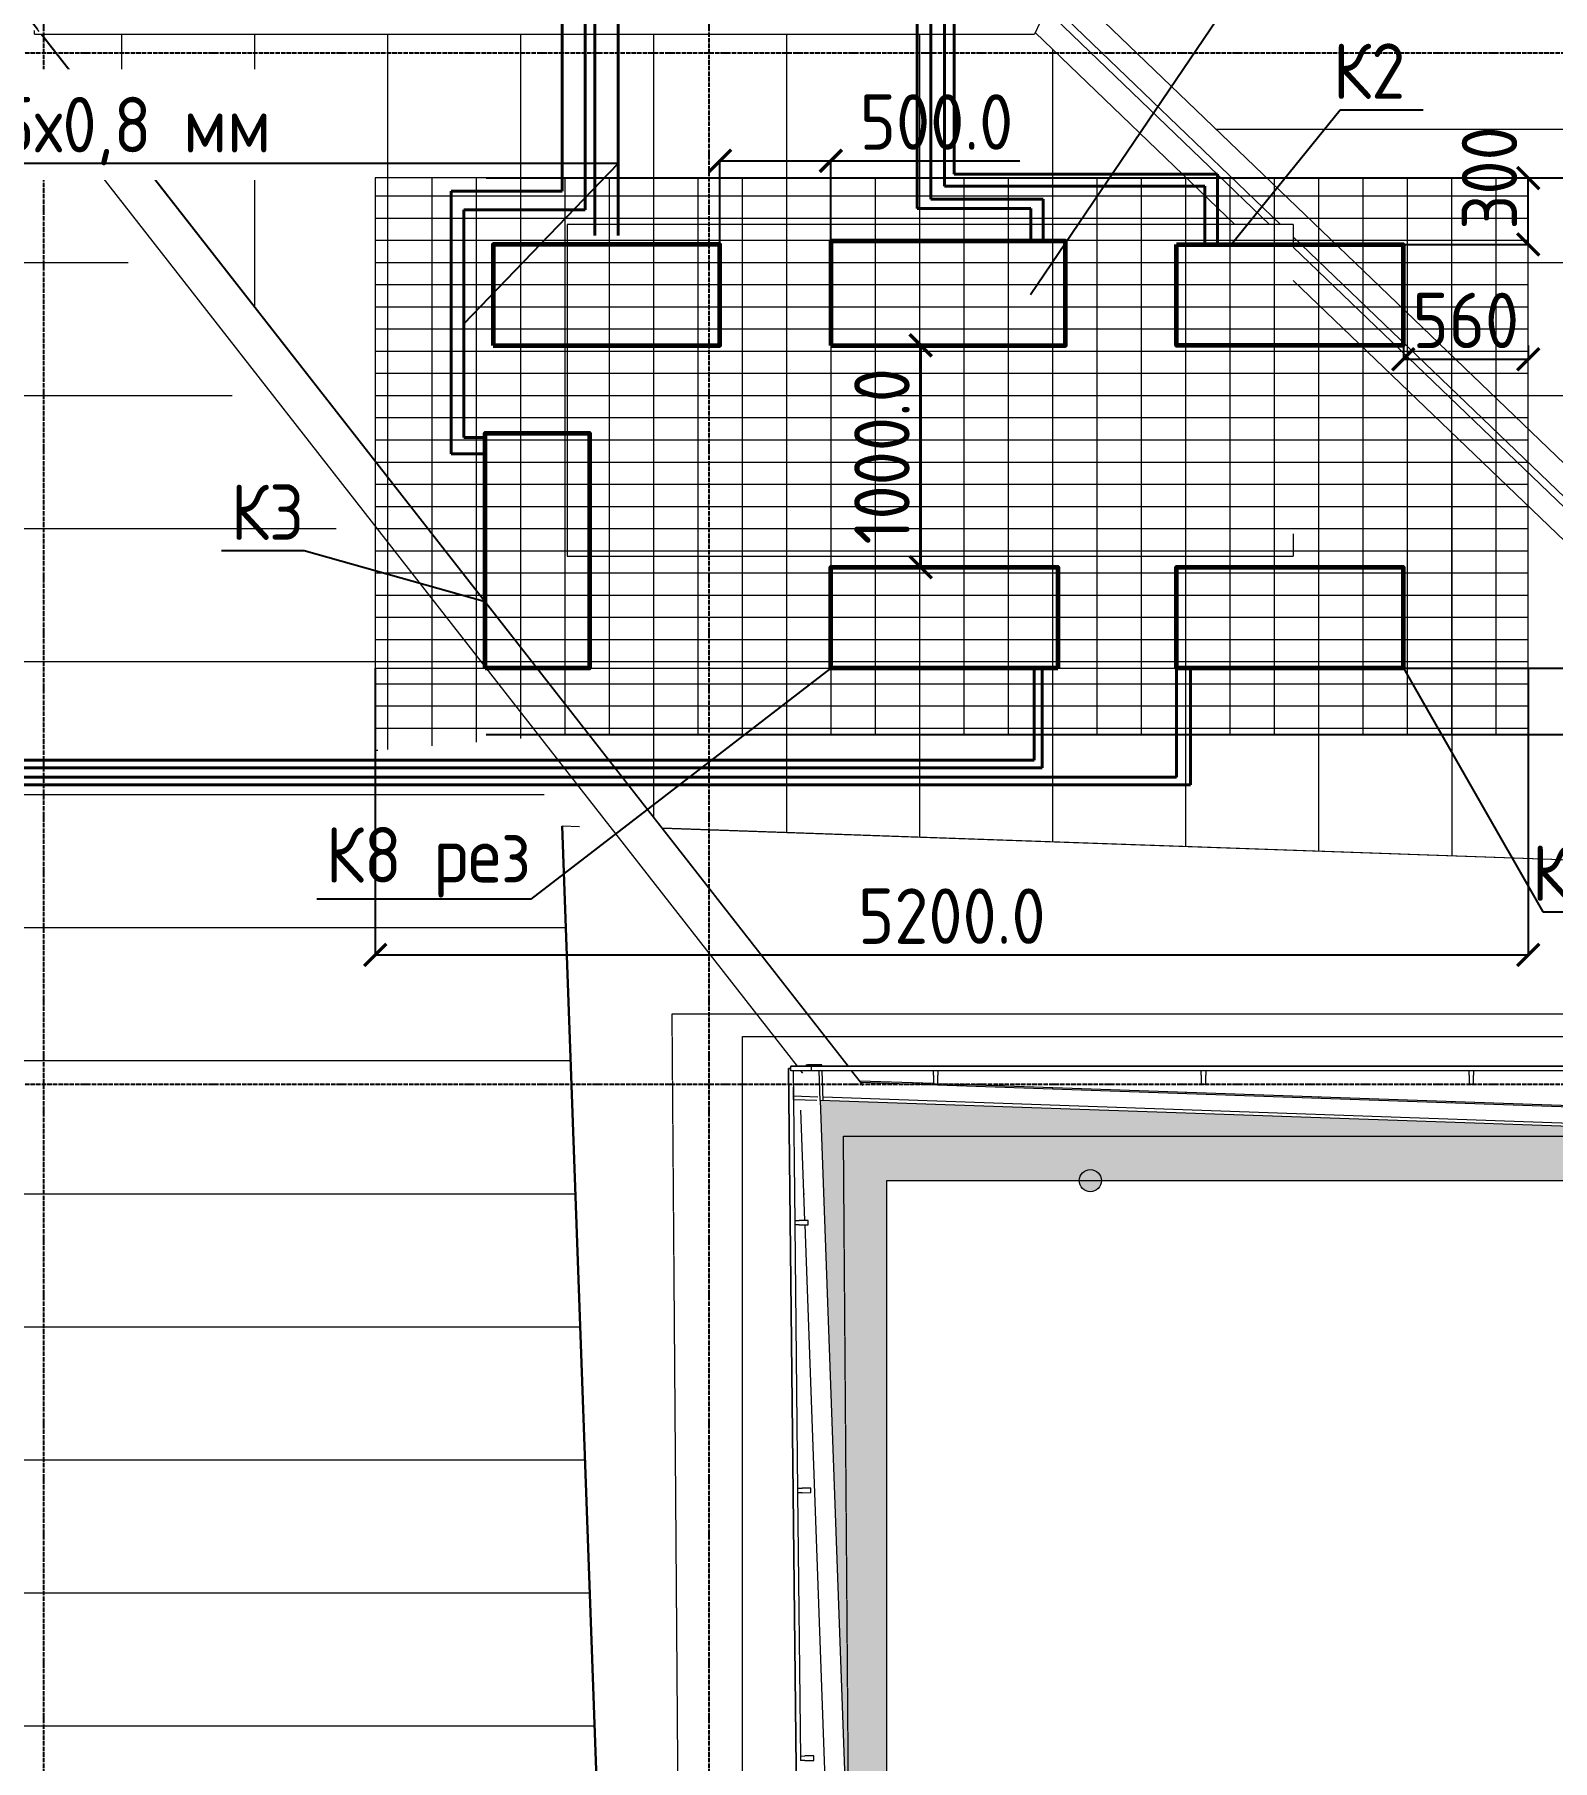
# Model space of a CAD drawing. Header units: millimetres. Extents: x -129048 to 476301, y -5853 to 215316.
# Drawn here: x 464726 to 471572, y 5240 to 13024 of the extents above; entities that cross this region are included whole.
import ezdxf
from ezdxf import colors
from ezdxf.entities.mleader import LeaderData, LeaderLine
from ezdxf.math import Vec2, Vec3

# ---------------------------------------------------------------- set-up
doc = ezdxf.new("R2010")
doc.units = ezdxf.units.MM
doc.linetypes.add('ADSK_Линия сетки', pattern=[25, 20, -2.5, 0, -2.5])
doc.linetypes.add('ADSK_Штриховая_ш3 п1_5', pattern=[4.5, 3, -1.5])
doc.layers.add('0_ANNOT_Dimensions', color=7, linetype='Continuous')
for name, color, linetype, lineweight in [('0_АР', 8, 'Continuous', 20), ('GAZLAITER', 1, 'Continuous', 40), ('Антураж', 7, 'Continuous', 18), ('Кондеи', 6, 'Continuous', 60), ('Несущие колонны', 7, 'Continuous', 18), ('Ограждение', 251, 'Continuous', 18)]:
    doc.layers.add(name, color=color, linetype=linetype, lineweight=lineweight)
doc.styles.add('PIK', font='isocpeur.ttf', dxfattribs={"width": 0.9, "height": 250})
doc.dimstyles.get("Standard").update_dxf_attribs({"dimtxt": 250, "dimasz": 100, "dimexe": 0.18, "dimexo": 0.0625, "dimgap": 50, "dimtad": 1, "dimtoh": 1, "dimdec": 1, "dimzin": 0, "dimdsep": 46, "dimtxsty": 'PIK', "dimblk": 'ARCHTICK', "dimcen": 0.09, "dimclrt": 256, "dimadec": 0, "dimazin": 0, "dimtfac": 1, "dimtdec": 1, "dimtofl": 0, "dimtmove": 0, "dimatfit": 3, "dimfxl": 1, "dimtolj": 1, "dimtzin": 0, "dimarcsym": 0})

# ---------------------------------------------------------------- blocks, each defined once
blk = doc.blocks.new('Ограждение - 20 доп поручень 300-1864261-План кровли АР копия 1')
at = {"layer": 'Ограждение'}
for p, q in [((-60, 10), (-40, 10)), ((-60, 10), (-60, -10)), ((0, 10), (-40, 10)), ((0, -10), (0, 10)), ((-40, -10), (-60, -10)), ((-40, -10), (0, -10))]:
    blk.add_line(p, q, dxfattribs=at)
blk = doc.blocks.new('Ограждение - 20 доп поручень 300-V17-План кровли АР копия 1')
at = {"layer": 'Ограждение'}
for p, q in [((-60, 10), (-40, 10)), ((0, 10), (-40, 10)), ((0, -10), (0, 10)), ((-60, 0), (-60, -10)), ((-40, -10), (-60, -10)), ((-40, -10), (0, -10))]:
    blk.add_line(p, q, dxfattribs=at)
blk = doc.blocks.new('Ограждение - Ограждение-1863905-План кровли АР копия 1')
for name, p, rotation in [('Ограждение - 20 доп поручень 300-1864261-План кровли АР копия 1', (49871.8, 8295), 269.9999999999995), ('Ограждение - 20 доп поручень 300-1864261-План кровли АР копия 1', (51079.4, 8295), 269.9999999999995), ('Ограждение - 20 доп поручень 300-1864261-План кровли АР копия 1', (52287, 8295), 269.9999999999995), ('Ограждение - 20 доп поручень 300-V17-План кровли АР копия 1', (49295.9, 7670), 0.6131442627560616), ('Ограждение - 20 доп поручень 300-V17-План кровли АР копия 1', (49308.8, 6462.5), 0.6131442627560616), ('Ограждение - 20 доп поручень 300-V17-План кровли АР копия 1', (49321.7, 5255), 0.6131442627560616)]:
    blk.add_blockref(name, p, dxfattribs=dict(rotation=rotation))
blk = doc.blocks.new('Тип верхнего поручня - Верхний поручень_Внутренний_-1864227-План кровли АР копия 1')
at = {"layer": 'Ограждение'}
for p, q in [((49208.4, 8364.9), (49218.4, 8365)), ((49298, -8.8), (49208.4, 8364.9)), ((49218.4, 8355), (49218.4, 8375)), ((49218.4, 8375), (49310.4, 8375)), ((49310.4, 8355), (49218.4, 8355)), ((49228.5, 8355), (49235.9, 7669.4)), ((49310.4, 8375), (55438.4, 8375)), ((49310.4, 8375), (49310.4, 8355)), ((55438.4, 8355), (49310.4, 8355)), ((49236, 7659.4), (49248.8, 6461.9)), ((49248.9, 6451.9), (49261.7, 5254.4))]:
    blk.add_line(p, q, dxfattribs=at)
blk = doc.blocks.new('Тип верхнего поручня - Верхний поручень_Внутренний_-V18-План кровли АР копия 1')
at = {"layer": 'Ограждение'}
for p, q in [((49218.4, 8365), (49208.4, 8364.9)), ((49208.4, 8364.9), (49298, -8.8)), ((49218.4, 8355), (49218.4, 8375)), ((49310.4, 8375), (49218.4, 8375)), ((49310.4, 8355), (49218.4, 8355)), ((49228.5, 8355), (49235.9, 7669.4)), ((55438.4, 8375), (49310.4, 8375)), ((55438.4, 8355), (49310.4, 8355)), ((49236, 7659.4), (49248.8, 6461.9)), ((49248.9, 6451.9), (49261.7, 5254.4))]:
    blk.add_line(p, q, dxfattribs=at)
blk = doc.blocks.new('Ограждение - Ограждение-2966044-План кровли АР копия 1')
at = {"layer": 'Ограждение'}
for p, q in [((45807.7, 13172.3), (45807.7, 13280.4)), ((45807.7, 13280.4), (50235.8, 13280.4)), ((50402.7, 13234), (50381.7, 13172.6)), ((50382.8, 13174.4), (50403.3, 13234.4)), ((50409.7, 13253), (50421.4, 13287.1)), ((50420.8, 13286.7), (50411.5, 13259.5)), ((50421.4, 13287.1), (50420.8, 13286.7)), ((50421.4, 13287.1), (50434, 13275)), ((50445.5, 13263.9), (55450.7, 8456.6)), ((45807.7, 13155.3), (45807.7, 13172.3)), ((45807.7, 13172.3), (50311.2, 13172.3)), ((45807.7, 13138.3), (45807.7, 13155.3)), ((50314.4, 13172.3), (50384.6, 13172.3)), ((50378.1, 13155.3), (50371.5, 13138.3)), ((50384.6, 13172.3), (50378.1, 13155.3)), ((50378.1, 13155.3), (50385.1, 13172.1)), ((50399.6, 13231.8), (50381.4, 13172.3)), ((50385.1, 13172.1), (50382.8, 13174.4)), ((50384, 13170.4), (50383.1, 13168.3)), ((50385.1, 13172.1), (51426.6, 12171.8)), ((45807.7, 13071.1), (45807.7, 13138.3)), ((50371.5, 13138.3), (45807.7, 13138.3)), ((50368.2, 13138.3), (50318, 13030.2)), ((51377.5, 12171.8), (50371.2, 13138.3)), ((45807.7, 13030.2), (45807.7, 13045.7)), ((45807.7, 13030.2), (50318, 13030.2)), ((50321, 13036.7), (51221.5, 12171.8)), ((55330.6, 8375), (51484.5, 12069.1)), ((51484.6, 12116.1), (55379.6, 8375)), ((51484.5, 11919.2), (55174.6, 8375)), ((55470.7, 8437.4), (55694.8, 8222.2)), ((55195.4, 8355), (55470.7, 8090.6)), ((55639.2, 8078.6), (55351.4, 8355)), ((55400.5, 8355), (55655.6, 8109.9)), ((55696.8, 8023.3), (55652.2, 8066.1)), ((55678.3, 8088.2), (55710.7, 8057)), ((55891.9, 8032.8), (55951.3, 7975.8)), ((55951.3, 7975.8), (55891.9, 7913.9)), ((55711.4, 7859.4), (55778.1, 7795.4)), ((55839.6, 7859.4), (55778.1, 7795.4))]:
    blk.add_line(p, q, dxfattribs=at)
blk = doc.blocks.new('Ограждение - Ограждение-2968461-План кровли АР копия 1')
at = {"layer": 'Ограждение'}
for p, q in [((45620, 13016.7), (45761.8, 13127.5)), ((45761.8, 13127.5), (45762.9, 13128.4)), ((45828.5, 13042.2), (45761.8, 13127.5)), ((45822.3, 13052.4), (45762.9, 13128.4)), ((45477.4, 12905.2), (45620, 13016.7)), ((45705.2, 12907.8), (45620, 13016.7)), ((49476.3, 8375), (45837.8, 13030.2)), ((49478.1, 8375), (45839.7, 13030.2)), ((45476.2, 12904.3), (45477.4, 12905.2)), ((45600.9, 12744.9), (45476.2, 12904.3)), ((45477.4, 12905.2), (45604.1, 12743)), ((49247.9, 8375), (45739, 12864.5)), ((49272.3, 8343.8), (49263.5, 8355)), ((49544, 8288.4), (49491.9, 8355)), ((49545.2, 8289.2), (49493.8, 8355))]:
    blk.add_line(p, q, dxfattribs=at)
blk = doc.blocks.new('Антураж 4 - Антураж 4-5053377-План кровли АР копия 1')
at = {"layer": 'Антураж'}
for p, q in [((48638.2, 9449.7), (54260.2, 9253.2)), ((54262.9, 9250.7), (48640.2, 9447.1)), ((49230.6, 8274.7), (49230.6, 8238.2)), ((49230.8, 8240), (49230.8, 8280.2)), ((49529.1, 8309.8), (49861.8, 8298.2)), ((49534.2, 8303.3), (55464.8, 8096.2)), ((49881.8, 8297.5), (55458.1, 8102.6)), ((49230.1, 8225.3), (49230.8, 8240)), ((49230.4, 8238.7), (49230.1, 8232.6)), ((49230.1, 8232.6), (49230.1, 8225.3)), ((49230.1, 8225.3), (49335.6, 8221.6)), ((49230.6, 8238.2), (49230.3, 8232.1)), ((49230.3, 8234.5), (49230.4, 8236.3)), ((49230.3, 8232.1), (49230.3, 8234.5)), ((49230.4, 8236.3), (49230.4, 8238.7)), ((49340.8, 8236.2), (49230.8, 8240)), ((55652.2, 8015.8), (49363.8, 8235.4))]:
    blk.add_line(p, q, dxfattribs=at)
blk = doc.blocks.new('Антураж 20 - Антураж 20-5695603-План кровли АР копия 1')
at = {"layer": 'Антураж'}
for p, q in [((48490.6, 1001.8), (48184.9, 9458.5)), ((48184.9, 9458.5), (48187.8, 9458.5)), ((48264.5, 9455.3), (48187.8, 9458.5)), ((48187.8, 9458.5), (48493.7, 998.3)), ((49286.7, 8381), (49344.8, 8381)), ((49345.9, 8381.2), (49293.2, 8381.2)), ((49349.7, 8381.7), (49344.1, 8381.4)), ((49344.1, 8381.4), (49347, 8381.4)), ((49344.8, 8381), (49358.5, 8381.7)), ((49345, 8375), (49344.8, 8381)), ((49350.5, 8221), (49345.7, 8355)), ((49351.5, 8381.5), (49345.9, 8381.2)), ((49347, 8381.4), (49348.6, 8381.5)), ((49348.6, 8381.5), (49351.5, 8381.5)), ((49358.5, 8381.7), (49349.7, 8381.7)), ((49358.8, 8375), (49358.5, 8381.7)), ((49364.3, 8220.6), (49359.5, 8355)), ((49281.9, 7679.9), (49263.9, 8176.6)), ((49530.5, 803), (49282.6, 7659.9))]:
    blk.add_line(p, q, dxfattribs=at)
blk = doc.blocks.new('СПНК-Разрез пустотелой несущей конструкции-Колонна - HSS101_6X101_6X6_4-5959820-План кровли АР копия 1')
at = {"layer": 'Несущие колонны'}
blk.add_line((51, 51), (51, -51), dxfattribs=at)
blk = doc.blocks.new('СПНК-Разрез пустотелой несущей конструкции-Колонна - HSS101_6X101_6X6_4-5959904-План кровли АР копия 1')
at = {"layer": 'Несущие колонны'}
blk.add_line((51, 51), (51, -51), dxfattribs=at)
blk = doc.blocks.new('_ArchTick')
at = {"color": 0, "linetype": 'ByBlock', "const_width": 0.15}
blk.add_lwpolyline([(-0.5, -0.5), (0.5, 0.5)], dxfattribs=at)
blk = doc.blocks.new('*D3245')
at = {"color": 0, "lineweight": -2, "transparency": 16777216}
for p, q in [((468846.8, 11621.7), (468722.6, 11621.7)), ((468722.8, 11621.7), (468722.8, 10621.7)), ((468846.8, 10621.7), (468722.6, 10621.7))]:
    blk.add_line(p, q, dxfattribs=at)
at = {"layer": 'Defpoints', "color": 0, "transparency": 16777216}
for p in [(468846.9, 11621.7), (468722.8, 10621.7), (468846.9, 10621.7)]:
    blk.add_point(p, dxfattribs=at)
at = {"color": 0, "lineweight": -2, "transparency": 16777216, "xscale": 100, "yscale": 100, "zscale": 100}
for p, rotation in [((468722.8, 11621.7), 90), ((468722.8, 10621.7), 270)]:
    blk.add_blockref('_ArchTick', p, dxfattribs=dict(at, rotation=rotation))
at = {"transparency": 16777216, "insert": (468547.8, 11121.7), "char_height": 250, "attachment_point": 5, "rotation": 90, "style": 'PIK'}
blk.add_mtext('\\A1;1000.0', dxfattribs=at)
blk = doc.blocks.new('*D3246')
at = {"color": 0, "lineweight": -2, "transparency": 16777216}
for p, q in [((467817.4, 11621.7), (467817.4, 12454.4)), ((467817.4, 12454.2), (468317.4, 12454.2)), ((468317.4, 11621.7), (468317.4, 12454.4)), ((468317.4, 12454.2), (469169.9, 12454.2))]:
    blk.add_line(p, q, dxfattribs=at)
at = {"layer": 'Defpoints', "color": 0, "transparency": 16777216}
for p in [(468317.4, 12454.2), (467817.4, 11621.7), (468317.4, 11621.7)]:
    blk.add_point(p, dxfattribs=at)
at = {"color": 0, "lineweight": -2, "transparency": 16777216, "xscale": 100, "yscale": 100, "zscale": 100, "rotation": 180}
blk.add_blockref('_ArchTick', (467817.4, 12454.2), dxfattribs=at)
at = {"color": 0, "lineweight": -2, "transparency": 16777216, "xscale": 100, "yscale": 100, "zscale": 100}
blk.add_blockref('_ArchTick', (468317.4, 12454.2), dxfattribs=at)
at = {"transparency": 16777216, "insert": (468793.6, 12629.2), "char_height": 250, "attachment_point": 5, "style": 'PIK'}
blk.add_mtext('\\A1;500.0', dxfattribs=at)
blk = doc.blocks.new('*D3278')
at = {"layer": '0_ANNOT_Dimensions', "color": 0, "lineweight": -2, "transparency": 16777216}
for p, q in [((466262.8, 10166.6), (466262.8, 8872.7)), ((471462.8, 10166.6), (471462.8, 8872.7)), ((466262.8, 8872.9), (471462.8, 8872.9))]:
    blk.add_line(p, q, dxfattribs=at)
at = {"layer": 'Defpoints', "color": 0, "transparency": 16777216}
for p in [(466262.8, 10166.7), (471462.8, 10166.7), (471462.8, 8872.9)]:
    blk.add_point(p, dxfattribs=at)
at = {"layer": '0_ANNOT_Dimensions', "color": 0, "lineweight": -2, "transparency": 16777216, "xscale": 100, "yscale": 100, "zscale": 100, "rotation": 180}
blk.add_blockref('_ArchTick', (466262.8, 8872.9), dxfattribs=at)
at = {"layer": '0_ANNOT_Dimensions', "color": 0, "lineweight": -2, "transparency": 16777216, "xscale": 100, "yscale": 100, "zscale": 100}
blk.add_blockref('_ArchTick', (471462.8, 8872.9), dxfattribs=at)
at = {"layer": '0_ANNOT_Dimensions', "transparency": 16777216, "insert": (468862.8, 9047.9), "char_height": 250, "attachment_point": 5, "style": 'PIK'}
blk.add_mtext('\\A1;5200.0', dxfattribs=at)
blk = doc.blocks.new('*D3279')
at = {"layer": '0_ANNOT_Dimensions', "color": 0, "lineweight": -2, "transparency": 16777216}
for p, q in [((466762.9, 12376.7), (473006.4, 12376.7)), ((473006.2, 9866.7), (473006.2, 12376.7)), ((466762.9, 9866.7), (473006.4, 9866.7))]:
    blk.add_line(p, q, dxfattribs=at)
at = {"layer": 'Defpoints', "color": 0, "transparency": 16777216}
for p in [(466762.8, 12376.7), (473006.2, 12376.7), (466762.8, 9866.7)]:
    blk.add_point(p, dxfattribs=at)
at = {"layer": '0_ANNOT_Dimensions', "color": 0, "lineweight": -2, "transparency": 16777216, "xscale": 100, "yscale": 100, "zscale": 100}
for p, rotation in [((473006.2, 12376.7), 90), ((473006.2, 9866.7), 270)]:
    blk.add_blockref('_ArchTick', p, dxfattribs=dict(at, rotation=rotation))
at = {"layer": '0_ANNOT_Dimensions', "transparency": 16777216, "insert": (472831.2, 11121.7), "char_height": 250, "attachment_point": 5, "rotation": 90, "style": 'PIK'}
blk.add_mtext('\\A1;2510.0', dxfattribs=at)
blk = doc.blocks.new('*D3285')
at = {"layer": '0_ANNOT_Dimensions', "color": 0, "lineweight": -2, "transparency": 16777216}
for p, q in [((470899.4, 12376.7), (471463, 12376.7)), ((471462.8, 12076.7), (471462.8, 12376.7)), ((470899.4, 12076.7), (471463, 12076.7))]:
    blk.add_line(p, q, dxfattribs=at)
at = {"layer": 'Defpoints', "color": 0, "transparency": 16777216}
for p in [(470899.4, 12376.7), (471462.8, 12376.7), (470899.4, 12076.7)]:
    blk.add_point(p, dxfattribs=at)
at = {"layer": '0_ANNOT_Dimensions', "color": 0, "lineweight": -2, "transparency": 16777216, "xscale": 100, "yscale": 100, "zscale": 100}
for p, rotation in [((471462.8, 12376.7), 90), ((471462.8, 12076.7), 270)]:
    blk.add_blockref('_ArchTick', p, dxfattribs=dict(at, rotation=rotation))
at = {"layer": '0_ANNOT_Dimensions', "transparency": 16777216, "insert": (471287.8, 12376.7), "char_height": 250, "attachment_point": 5, "rotation": 90, "style": 'PIK'}
blk.add_mtext('\\A1;300', dxfattribs=at)
blk = doc.blocks.new('*D3286')
at = {"layer": '0_ANNOT_Dimensions', "color": 0, "lineweight": -2, "transparency": 16777216}
for p, q in [((470899.4, 10166.7), (471944.7, 10166.7)), ((471944.5, 10166.7), (471944.5, 9866.7)), ((470899.4, 9866.7), (471944.7, 9866.7))]:
    blk.add_line(p, q, dxfattribs=at)
at = {"layer": 'Defpoints', "color": 0, "transparency": 16777216}
for p in [(470899.4, 10166.7), (470899.4, 9866.7), (471944.5, 9866.7)]:
    blk.add_point(p, dxfattribs=at)
at = {"layer": '0_ANNOT_Dimensions', "color": 0, "lineweight": -2, "transparency": 16777216, "xscale": 100, "yscale": 100, "zscale": 100}
for p, rotation in [((471944.5, 10166.7), 90), ((471944.5, 9866.7), 270)]:
    blk.add_blockref('_ArchTick', p, dxfattribs=dict(at, rotation=rotation))
at = {"layer": '0_ANNOT_Dimensions', "transparency": 16777216, "insert": (471769.5, 10016.7), "char_height": 250, "attachment_point": 5, "rotation": 90, "style": 'PIK'}
blk.add_mtext('\\A1;300', dxfattribs=at)
blk = doc.blocks.new('*D3287')
at = {"layer": '0_ANNOT_Dimensions', "color": 0, "lineweight": -2, "transparency": 16777216}
for p, q in [((470899.4, 11621.6), (470899.4, 11559.1)), ((471462.8, 11621.6), (471462.8, 11559.1)), ((470899.4, 11559.3), (471462.8, 11559.3))]:
    blk.add_line(p, q, dxfattribs=at)
at = {"layer": 'Defpoints', "color": 0, "transparency": 16777216}
for p in [(470899.4, 11621.7), (471462.8, 11621.7), (471462.8, 11559.3)]:
    blk.add_point(p, dxfattribs=at)
at = {"layer": '0_ANNOT_Dimensions', "color": 0, "lineweight": -2, "transparency": 16777216, "xscale": 100, "yscale": 100, "zscale": 100, "rotation": 180}
blk.add_blockref('_ArchTick', (470899.4, 11559.3), dxfattribs=at)
at = {"layer": '0_ANNOT_Dimensions', "color": 0, "lineweight": -2, "transparency": 16777216, "xscale": 100, "yscale": 100, "zscale": 100}
blk.add_blockref('_ArchTick', (471462.8, 11559.3), dxfattribs=at)
at = {"layer": '0_ANNOT_Dimensions', "transparency": 16777216, "insert": (471181.1, 11734.3), "char_height": 250, "attachment_point": 5, "style": 'PIK'}
blk.add_mtext('\\A1;560', dxfattribs=at)

msp = doc.modelspace()

# ---------------------------------------------------------------- hatches: boundary and pattern name
at = {"layer": '0_АР'}
h = msp.add_hatch(color=256, dxfattribs=at)
h.paths.add_polyline_path([(460156.048, -526.128), (468569.459, -526.128), (468569.459, 470.859), (468481.418, 469.805), (468421.752, -474.784), (464071.312, -327.231), (460060.687, -462.432), (459998.422, -81.349), (459998.422, -526.128), (460149.25, -526.128)])
h.paths.add_polyline_path([(426848.189, -393.115), (426996.717, -393.115), (426995.842, -30.517), (426892.038, -280.991), (422574.472, -150.963), (418243.998, -302.79), (418181.719, 255.107), (418181.719, -393.115), (426834.404, -393.115)])
h.paths.add_polyline_path([(459998.422, 173.655), (460016.496, 178.563), (460106.837, 1715.554), (454775.129, 1522.727), (454768.656, 1484.019), (459998.422, 1484.019), (459998.422, 177.833)])
h.paths.add_polyline_path([(426996.717, 307.99), (426996.717, 1484.019), (431808.509, 1484.019), (431801.174, 1522.758), (426923.778, 1697.711), (426980.914, 312.038)])
h.paths.add_polyline_path([(418181.719, 498.461), (418449.786, 8044.464), (412395.486, 7833.234), (412388.989, 7794.377), (418181.719, 7794.377), (418181.719, 521.171)])
h.paths.add_polyline_path([(468569.459, 793.267), (468569.459, 7855.209), (474810.503, 7855.209), (474810.503, 8466.545), (474799.648, 8463.302), (474605.606, 7995.593), (468269.121, 8216.835), (468537.29, 799.29), (468551.342, 798.371), (468568.644, 793.496)])
h.paths.add_polyline_path([(444717.771, 1484.019), (454490.356, 1484.019), (454484.993, 1516.09), (447978.583, 1752.243), (447978.583, 1629.215), (438298.583, 1629.215), (438298.583, 1739.906), (432093.277, 1522.693), (432086.81, 1484.019), (444709.903, 1484.019)])
h.paths.add_polyline_path([(411793.26, 7794.377), (412110.688, 7794.377), (412105.58, 7824.926), (411796.08, 7895.033), (411970.992, 14167.216), (411736.117, 20164.305), (411690.795, 20175.916), (411690.795, 7794.377)])
h.paths.add_polyline_path([(474810.503, 8769.439), (474810.503, 16800.541), (474780.018, 16792.485), (474631.533, 12780.54), (474779.774, 8777.421), (474783.205, 8776.529)])
h.paths.add_polyline_path([(443273.93, 13315.94), (451515.613, 13634.753), (451524.958, 13673.918), (435026.374, 13673.918), (435036.378, 13633.972), (443273.9, 13315.942)])
h.paths.add_polyline_path([(429583.47, 13405.175), (434743.535, 13605.559), (434759.846, 13673.918), (430023.583, 13673.918), (430023.583, 21008.312), (429427.122, 21007.798), (429447.713, 20921.19), (429842.141, 20793.786), (429585.958, 13476.255)])
h.paths.add_polyline_path([(457100.321, 13409.872), (456816.083, 20843), (457389.976, 21005.252), (457399.649, 21047.105), (456625.269, 21047.105), (456625.269, 13673.918), (451796.602, 13673.918), (451806.282, 13633.349), (457093.451, 13410.162)])
h.paths.add_polyline_path([(474810.503, 17103.436), (474810.503, 32792.083), (474779.895, 32784.001), (474490.926, 24945.222), (474779.777, 17111.416), (474783.205, 17110.526)])
h.paths.add_polyline_path([(411690.795, 20470.394), (411735.74, 20481.908), (411958.454, 26169.966), (411735.987, 31850.241), (411690.795, 31861.818), (411690.795, 20474.46)])
h.paths.add_polyline_path([(464256.639, 20578.857), (463978.908, 27851.092), (463950.437, 27858.488), (463950.437, 21047.105), (457667.517, 21047.105), (457677.332, 21004.632), (464062.166, 20591.443)])
h.paths.add_polyline_path([(422311.501, 20701.207), (429147.245, 20951.717), (429160.161, 21008.312), (422655.84, 21008.312), (422655.84, 28188.447), (422612.394, 28177.317), (422318.663, 20879.162)])
h.paths.add_polyline_path([(463950.437, 28147.689), (463979.112, 28155.137), (464268.312, 35727.695), (464206.707, 37340.787), (463950.437, 37340.787), (463950.437, 28154.433)])
h.paths.add_polyline_path([(422655.84, 28465.231), (422655.84, 42943.283), (422621.022, 42934.364), (422337.867, 35703.511), (422621.004, 28474.156), (422655.355, 28465.356)])
h.paths.add_polyline_path([(411690.795, 32156.296), (411726.381, 32165.412), (411915.149, 37559.495), (411726.553, 42947.712), (411690.795, 42956.872), (411690.795, 32160.362)])
h.paths.add_polyline_path([(474810.503, 33094.978), (474810.503, 43242.685), (474778.616, 43234.402), (474593.967, 38155.311), (474779.777, 33102.958), (474783.205, 33102.068)])
h.paths.add_polyline_path([(464178.064, 38090.787), (463985.863, 43123.483), (463950.437, 43132.685), (463950.437, 38090.787), (464171.279, 38090.787)])
h.paths.add_polyline_path([(422655.84, 43220.068), (422655.84, 43712.396), (411690.795, 43712.396), (411690.795, 43251.35), (411726.898, 43260.599), (411851.013, 43604.774), (417072.423, 43417.467), (422496.578, 43611.919), (422620.729, 43229.062), (422655.504, 43220.154)])
h.paths.add_polyline_path([(463950.437, 43421.886), (464022.861, 43440.697), (464125.568, 43776.855), (469381.545, 43594.919), (474632.611, 43776.746), (474754.158, 43546.521), (474810.503, 43531.886), (474810.503, 43894.592), (463950.437, 43894.592), (463950.437, 43435.823)])
h = msp.add_hatch(dxfattribs=at)
h.set_pattern_fill('FP_18', color=256, style=0, pattern_type=2)
h.set_pattern_definition([(180, (431776.56, -4.2), (-7e-14, -600), [])])
h.paths.add_polyline_path([(474610.758, 8220.455), (474707.891, 8454.58), (474705.15, 8453.93), (474608.991, 8222.152)])
h.paths.add_polyline_path([(474794.874, 8451.795), (474799.845, 8463.777), (474781.462, 8459.002), (474789.691, 8454.58)])
h.paths.add_polyline_path([(474691.958, 8777.119), (474693.056, 8781.404), (474544.963, 12780.54), (474556.137, 12780.751), (474631.485, 12781.861), (474631.485, 12782.05), (474616.568, 12782.555), (474544.948, 12782.766), (474693.142, 16784.213), (474779.685, 16783.497), (474779.486, 16792.485), (474763.46, 16788.576), (474692.818, 16788.576), (474691.84, 16792.831), (474690.508, 16792.485), (474542.07, 12780.45), (474690.302, 8777.549), (474691.84, 8777.15)])
h.paths.add_polyline_path([(474779.774, 8777.421), (474779.685, 8779.808), (474773.338, 8779.092), (474779.685, 8777.444)])
h.paths.add_polyline_path([(473554.084, 9235.358), (473422.732, 12782.441), (473473.139, 14143.499), (470492.566, 14143.499), (470492.566, 16253.458), (470483.928, 16253.458), (470483.928, 16403.458), (470492.566, 16403.458), (470492.566, 16443.499), (473558.319, 16443.499), (473577.029, 16949.368), (473488.277, 19356.366), (472130.661, 19356.366), (472130.661, 20256.366), (473455.092, 20256.366), (473302.276, 24400.828), (470492.566, 24400.828), (470492.566, 26510.787), (470483.928, 26510.787), (470483.928, 26660.787), (470492.566, 26660.787), (470492.566, 26700.828), (473346.866, 26700.828), (473558.989, 32454.13), (470492.566, 32454.13), (470492.566, 34754.13), (473513.84, 34754.13), (473502.527, 35061.487), (471165.702, 35061.487), (471165.702, 36260.787), (473458.36, 36261.487), (473387.793, 38179.346), (473545.601, 42515.756), (469455.112, 38614.521), (469505.686, 38614.521), (469505.686, 29064.397), (469867.221, 29064.397), (469867.221, 27664.397), (469505.686, 27664.397), (469505.686, 27658.787), (469867.221, 27658.787), (469867.221, 22058.787), (469505.686, 22058.787), (469505.686, 13408.597), (469529.184, 13374.947), (469505.686, 13358.538), (469505.686, 13314.521), (469442.651, 13314.521), (469380.47, 13271.099), (469369.139, 13254.873), (473553.196, 9236.212)])
h.paths.add_polyline_path([(474618.194, 12782.595), (474618.184, 12782.688), (474618.184, 12782.596)])
h.paths.add_polyline_path([(469418.954, 13532.8), (469418.954, 38581.129), (469397.621, 38560.789), (469397.621, 30394.712), (469417.268, 30394.712), (469417.268, 28994.712), (469397.621, 28994.712), (469397.621, 13563.349), (469417.78, 13534.482)])
h.paths.add_polyline_path([(474691.958, 17111.115), (474693.06, 17115.4), (474425.99, 24358.498), (474423.092, 24358.498), (474690.508, 17111.492), (474691.84, 17111.146)])
h.paths.add_polyline_path([(474779.777, 17111.416), (474779.685, 17113.903), (474772.946, 17113.191), (474779.283, 17111.545)])
h.paths.add_polyline_path([(474425.252, 24378.498), (474404.358, 24946.506), (474427.202, 25566.088), (474424.284, 25566.088), (474401.44, 24945.725), (474422.355, 24378.498)])
h.paths.add_polyline_path([(474425.021, 25586.088), (474427.939, 25586.088), (474693.142, 32779.042), (474779.751, 32780.118), (474779.384, 32784.001), (474763.46, 32780.118), (474692.818, 32780.118), (474691.84, 32784.373), (474690.407, 32784.001), (474429.261, 25701.07)])
h.paths.add_polyline_path([(474779.777, 33102.958), (474779.685, 33105.444), (474772.946, 33104.733), (474779.685, 33102.982)])
h.paths.add_polyline_path([(474507.908, 38155.326), (474518.571, 38155.52), (474593.941, 38156.021), (474593.848, 38157.139), (474507.823, 38157.635), (474507.9, 38155.52)])
h.paths.add_polyline_path([(474580.549, 38157.674), (474580.54, 38157.766), (474580.54, 38157.675)])
h.paths.add_polyline_path([(474778.384, 43228.044), (474778.384, 43234.342), (474756.846, 43228.748), (474771.607, 43228.364)])
h.paths.add_polyline_path([(474754.158, 43546.521), (474749.904, 43554.578), (474742.536, 43549.54), (474754.087, 43546.539)])
h = msp.add_hatch(dxfattribs=at)
h.set_pattern_fill('FP_17', color=256, style=0, pattern_type=2)
h.set_pattern_definition([(90, (418918.6, 1782.9), (-600, 4e-14), [])])
h.paths.add_polyline_path([(474383.409, 8092.022), (474376.732, 8098.435), (468800.36, 8292.15), (468800.36, 8290.787), (468780.36, 8290.787), (468780.36, 8293.982), (468447.648, 8305.608), (468452.737, 8299.096), (474115.553, 8101.375)])
h.paths.add_polyline_path([(473178.817, 9248.996), (470403.078, 11915.011), (470403.078, 10670.477), (467128.708, 10670.477), (467128.708, 12167.585), (470140.108, 12167.585), (469239.571, 13032.523), (469236.282, 13026.028), (464758.24, 13026.028), (467556.772, 9445.441), (473154.123, 9249.859)])
h.paths.add_polyline_path([(464549.53, 13021.025), (464668.428, 13113.954), (464530.029, 13023.466), (464531.172, 13022.004), (464549.53, 13022.004)])
h.paths.add_polyline_path([(464726.286, 13066.912), (464725.22, 13151.086), (464682.386, 13123.08), (464725.22, 13068.275)])
h = msp.add_hatch(dxfattribs=at)
h.set_pattern_fill('FP_19', color=256, style=0, pattern_type=2)
h.set_pattern_definition([(180, (436121.63, -4.2), (-7e-14, -600), [])])
h.paths.add_polyline_path([(468428.723, -364.415), (468428.922, -361.275), (468425.99, -361.275)])
h.paths.add_polyline_path([(468462.745, 794.903), (468463.386, 798.371), (468451.605, 799.513), (468202.627, 7655.705), (468201.204, 7655.619), (468449.101, 798.792), (468462.485, 794.977)])
h.paths.add_polyline_path([(467409.206, 997.562), (467103.467, 9454.292), (467106.399, 9454.292), (467135.959, 9453.063), (464657.594, 12624.012), (464657.594, 4159.318), (467249.577, 1180.985)])
h.paths.add_polyline_path([(464554.285, 4278.026), (464554.285, 7615.586), (464551.894, 7620.341), (464549.53, 7620.341), (464549.53, 4283.49)])
h.paths.add_polyline_path([(464551.894, 7654.327), (464554.285, 7659.082), (464554.285, 12756.192), (464549.53, 12762.276), (464549.53, 7654.327)])
h.paths.add_polyline_path([(468200.479, 7675.684), (468203.006, 7675.775), (468187.386, 8107.812), (468184.733, 8111.206), (468200.478, 7675.707)])
h.paths.add_polyline_path([(464530.029, 13005.783), (464531.172, 13006.677), (464530.029, 13012.489)])
at = {"layer": '0_АР', "lineweight": 9}
h = msp.add_hatch(dxfattribs=at)
h.set_pattern_fill('FP_51', color=256, style=0, pattern_type=2)
h.set_pattern_definition([(0, (418918.58, -4.21), (0, 100), []), (90, (418918.58, -4.21), (-200, 1e-14), [])])
edge = h.paths.add_edge_path()
edge.add_line((467128.708, 9866.685), (471462.845, 9866.685))
edge.add_line((471462.845, 9866.685), (471462.845, 12376.685))
edge.add_line((471462.845, 12376.685), (466262.845, 12376.685))
edge.add_line((466262.845, 12376.685), (466262.845, 10047.986))
edge.add_line((466262.845, 10047.986), (466262.845, 9794.934))
at = {"layer": '0_АР'}
h = msp.add_hatch(color=256, dxfattribs=at)
edge = h.paths.add_edge_path()
edge.add_arc((469487.69, 7855.209), 50, 0, 360)

# ---------------------------------------------------------------- linework, layer by layer
at = {"linetype": 'ADSK_Линия сетки'}
for p, q in [((464768.148, -3728.718), (464768.148, 44218.786)), ((467768.148, -3728.718), (467768.148, 44218.786)), ((405120.6, 12940.787), (474923.436, 12940.787)), ((405120.6, 8290.787), (474923.436, 8290.787))]:
    msp.add_line(p, q, dxfattribs=at)
at = {"layer": '0_АР'}
for p, q in [((470403.078, 12167.585), (467128.708, 12167.585)), ((467128.708, 12167.585), (467128.708, 10670.477)), ((467128.708, 10670.477), (470403.078, 10670.477)), ((467919.459, 8505.209), (474160.503, 8505.209)), ((467919.459, 123.872), (467919.459, 8505.209)), ((474605.606, 7995.593), (468269.121, 8216.835)), ((468269.121, 8216.835), (468537.29, 799.29)), ((468569.459, 793.267), (468569.459, 7855.209)), ((468569.459, 7855.209), (474810.503, 7855.209))]:
    msp.add_line(p, q, dxfattribs=at)
at = {"layer": '0_АР', "linetype": 'ADSK_Штриховая_ш3 п1_5'}
for p, q in [((474014.414, 8605.216), (467600.153, 8605.216)), ((467600.153, 8605.216), (467662.105, 442.582)), ((468374.35, 8055.216), (474788.887, 8055.216)), ((468438.24, -362.873), (468374.35, 8055.216))]:
    msp.add_line(p, q, dxfattribs=at)
at = {"layer": '0_АР'}
msp.add_lwpolyline([(466262.845, 10166.685), (471462.845, 10166.685), (471462.845, 12376.685), (466262.845, 12376.685)], close=True, dxfattribs=at)
msp.add_circle((469487.69, 7855.209), 50, dxfattribs=at)
at = {"layer": 'GAZLAITER', "color": 5, "lineweight": 40, "ltscale": 10}
for p, q in [((468830.097, 17362.247), (468830.097, 12339.717)), ((468707.209, 17276.509), (468707.209, 12239.264)), ((467209.554, 12316.724), (467209.554, 13640.49)), ((467358.008, 12116.724), (467358.008, 13546.429)), ((467209.554, 12316.724), (467209.554, 12232.59)), ((468830.097, 12339.717), (470004.12, 12339.717)), ((470004.12, 12339.717), (470004.12, 12083.751)), ((467209.554, 12232.59), (466661.786, 12232.59)), ((466661.786, 12232.59), (466661.786, 11206.061)), ((468707.209, 12239.264), (469218.913, 12239.264)), ((469218.913, 12239.264), (469218.913, 12084.423)), ((466661.786, 11206.061), (466758.354, 11206.061)), ((469234.703, 10166.685), (469234.703, 9750.831)), ((469876.354, 9674.41), (469876.354, 10166.685)), ((469234.703, 9750.831), (460955.446, 9750.831)), ((461160.216, 9674.41), (469876.354, 9674.41))]:
    msp.add_line(p, q, dxfattribs=at)
at = {"layer": 'GAZLAITER', "color": 1, "lineweight": 40, "ltscale": 10}
for p, q in [((468874.164, 17389.582), (468874.164, 12393.671)), ((468767.777, 17313.98), (468767.777, 12280.559)), ((467104.818, 12316.724), (467104.818, 13603.413)), ((467253.271, 12116.724), (467253.271, 13403.413)), ((468874.164, 12393.671), (470060.717, 12393.671)), ((470060.717, 12393.671), (470060.717, 12083.751)), ((467104.818, 12316.724), (466605.092, 12316.724)), ((466605.092, 12316.724), (466605.092, 11132.983)), ((468767.777, 12280.559), (469274.508, 12280.559)), ((469274.508, 12280.559), (469274.508, 12083.751)), ((466605.092, 11132.983), (466758.354, 11132.983)), ((469270.956, 9716.8), (469270.956, 10166.685)), ((469939.86, 9639.824), (469939.86, 10166.685)), ((460978.999, 9716.8), (469270.956, 9716.8)), ((461184.773, 9639.824), (469939.86, 9639.824))]:
    msp.add_line(p, q, dxfattribs=at)
at = {"layer": 'Кондеи'}
for points in [[(466794.354, 11621.685), (467817.354, 11621.685), (467817.354, 12076.685), (466794.354, 12076.685)], [(468317.354, 11621.685), (469376.354, 11621.685), (469376.354, 12091.685), (468317.354, 12091.685)], [(469876.354, 12076.685), (470899.354, 12076.685), (470899.354, 11621.685), (469876.354, 11621.685)], [(466758.354, 10166.685), (466758.354, 11225.685), (467228.354, 11225.685), (467228.354, 10166.685)], [(469340.354, 10166.685), (468317.354, 10166.685), (468317.354, 10621.685), (469340.354, 10621.685)], [(470899.354, 10166.685), (469876.354, 10166.685), (469876.354, 10621.685), (470899.354, 10621.685)]]:
    msp.add_lwpolyline(points, close=True, dxfattribs=at)

# ---------------------------------------------------------------- block references
at = {"layer": '0_АР'}
for name, p in [('Ограждение - Ограждение-1863905-План кровли АР копия 1', (418918.583, -4.213)), ('Тип верхнего поручня - Верхний поручень_Внутренний_-1864227-План кровли АР копия 1', (418918.583, -4.213)), ('Тип верхнего поручня - Верхний поручень_Внутренний_-V18-План кровли АР копия 1', (418918.583, -4.213)), ('Антураж 4 - Антураж 4-5053377-План кровли АР копия 1', (418918.583, -4.213)), ('Ограждение - Ограждение-2966044-План кровли АР копия 1', (418918.583, -4.213)), ('Ограждение - Ограждение-2968461-План кровли АР копия 1', (418918.583, -4.213)), ('СПНК-Разрез пустотелой несущей конструкции-Колонна - HSS101_6X101_6X6_4-5959820-План кровли АР копия 1', (470352.139, 12116.585)), ('СПНК-Разрез пустотелой несущей конструкции-Колонна - HSS101_6X101_6X6_4-5959904-План кровли АР копия 1', (470352.139, 10721.477)), ('Антураж 20 - Антураж 20-5695603-План кровли АР копия 1', (418918.583, -4.213))]:
    msp.add_blockref(name, p, dxfattribs=at)

# ---------------------------------------------------------------- dimensions: what is measured, and where the dimension line sits
dim = msp.add_linear_dim(base=(468317.354, 12454.229), p1=(467817.354, 11621.685), p2=(468317.354, 11621.685), dimstyle='Standard')
dim.commit()
dim.dimension.update_dxf_attribs({"geometry": '*D3246', "text_midpoint": (468793.604, 12454.229), "dimtype": 160})
dim = msp.add_linear_dim(base=(468722.78, 10621.685), p1=(468846.854, 11621.685), p2=(468846.854, 10621.685), angle=90, dimstyle='Standard')
dim.commit()
dim.dimension.update_dxf_attribs({"geometry": '*D3245', "text_midpoint": (468547.78, 11121.685)})
at = {"layer": '0_ANNOT_Dimensions'}
for base, p1, p2, picture, middle in [((471462.845, 12376.685), (470899.354, 12076.685), (470899.354, 12376.685), '*D3285', (471462.845, 12376.685)), ((471944.473, 9866.685), (470899.354, 10166.685), (470899.354, 9866.685), '*D3286', (471944.473, 10016.685))]:
    dim = msp.add_linear_dim(base=base, p1=p1, p2=p2, angle=90, text='300', dimstyle='Standard', dxfattribs=at)
    dim.commit()
    dim.dimension.update_dxf_attribs({"geometry": picture, "text_midpoint": middle, "dimtype": 160})
dim = msp.add_aligned_dim(p1=(466762.845, 9866.685), p2=(466762.845, 12376.685), distance=-6243.367, dimstyle='Standard', dxfattribs=at)
dim.commit()
dim.dimension.update_dxf_attribs({"geometry": '*D3279', "text_midpoint": (472831.212, 11121.685)})
dim = msp.add_linear_dim(base=(471462.845, 11559.324), p1=(470899.354, 11621.685), p2=(471462.845, 11621.685), text='560', dimstyle='Standard', dxfattribs=at)
dim.commit()
dim.dimension.update_dxf_attribs({"geometry": '*D3287', "text_midpoint": (471181.1, 11734.324)})
dim = msp.add_linear_dim(base=(471462.845, 8872.863), p1=(466262.845, 10166.685), p2=(471462.845, 10166.685), dimstyle='Standard', dxfattribs=at)
dim.commit()
dim.dimension.update_dxf_attribs({"geometry": '*D3278', "text_midpoint": (468862.845, 9047.863)})

# ---------------------------------------------------------------- leaders
at = {"layer": 'GAZLAITER', "color": 18, "lineweight": 25, "ltscale": 10, "true_color": 0x000000}
ml = msp.add_multileader_mtext('Standard', dxfattribs=at)
ml.set_content('{\\C256;\\c0;К4}', color=2, style='PIK')
ml.set_leader_properties()
ml.build(insert=Vec2(0, 0))
ml.multileader.update_dxf_attribs({"text_left_attachment_type": 6, "text_right_attachment_type": 6, "dogleg_length": 0.36, "arrow_head_size": 0.18})
ctx = ml.context
ctx.base_point, ctx.char_height, ctx.arrow_head_size, ctx.landing_gap_size, ctx.plane_origin = Vec3(470093.528, 13142.983), 250, 0.18, 0.09, Vec3(469620.013, 12937.292)
ctx.left_attachment, ctx.right_attachment, ctx.text_align_type = 6, 6, 2
notes = []
notes.append((ctx, [(0, (1, 1, 0), (470093.168, 13142.983), (1, 0), 0.36, [(0, [(469218.334, 11850.406)], 0, [])])]))
ctx.mtext.insert, ctx.mtext.alignment, ctx.mtext.flow_direction = Vec3(470408.618, 13442.983), 3, 5
ml = msp.add_multileader_mtext('Standard', dxfattribs=at)
ml.set_content('{\\C256;\\c0;К2}', color=2, style='PIK')
ml.set_leader_properties()
ml.build(insert=Vec2(0, 0))
ml.multileader.update_dxf_attribs({"text_left_attachment_type": 6, "text_right_attachment_type": 6, "dogleg_length": 0.36, "arrow_head_size": 0.18})
ctx = ml.context
ctx.base_point, ctx.char_height, ctx.arrow_head_size, ctx.landing_gap_size, ctx.plane_origin = Vec3(470615.553, 12683.664), 250, 0.18, 0.09, Vec3(469897.17, 12753.993)
ctx.left_attachment, ctx.right_attachment, ctx.text_align_type = 6, 6, 2
notes.append((ctx, [(0, (1, 1, 0), (470615.193, 12683.664), (1, 0), 0.36, [(0, [(470128.47, 12083.751)], 0, [])])]))
ctx.mtext.insert, ctx.mtext.alignment, ctx.mtext.flow_direction = Vec3(470908.143, 12983.664), 3, 5
ml = msp.add_multileader_mtext('Standard', dxfattribs=at)
ml.set_content('{\\C256;\\c0;К3}', color=2, style='PIK')
ml.set_leader_properties()
ml.build(insert=Vec2(0, 0))
ml.multileader.update_dxf_attribs({"text_left_attachment_type": 6, "text_right_attachment_type": 6, "dogleg_length": 0.36, "arrow_head_size": 0.18})
ctx = ml.context
ctx.base_point, ctx.char_height, ctx.arrow_head_size, ctx.landing_gap_size, ctx.plane_origin = Vec3(465649.166, 10694.781), 250, 0.18, 0.09, Vec3(466814.525, 10979.039)
ctx.left_attachment, ctx.right_attachment, ctx.text_align_type = 6, 6, 2
notes.append((ctx, [(1, (1, 1, 0), (465942.206, 10694.781), (-1, 0), 0.36, [(0, [(466758.354, 10464.659)], 0, [])])]))
ctx.mtext.insert, ctx.mtext.alignment, ctx.mtext.flow_direction = Vec3(465941.756, 10994.781), 3, 5
ml = msp.add_multileader_mtext('Standard', dxfattribs=at)
ml.set_content('{\\C256;\\c0;К8 рез}', color=2, style='PIK')
ml.set_leader_properties()
ml.build(insert=Vec2(0, 0))
ml.multileader.update_dxf_attribs({"text_left_attachment_type": 6, "text_right_attachment_type": 6, "dogleg_length": 0.36, "arrow_head_size": 0.18})
ctx = ml.context
ctx.base_point, ctx.char_height, ctx.arrow_head_size, ctx.landing_gap_size, ctx.plane_origin = Vec3(466074.303, 9124.468), 250, 0.18, 0.09, Vec3(468821.276, 8815.675)
ctx.left_attachment, ctx.right_attachment, ctx.text_align_type = 6, 6, 2
notes.append((ctx, [(1, (1, 1, 0), (466963.593, 9124.468), (-1, 0), 0.36, [(0, [(468317.354, 10166.685)], 0, [])])]))
ctx.mtext.insert, ctx.mtext.alignment, ctx.mtext.flow_direction = Vec3(466963.143, 9449.468), 3, 5
ml = msp.add_multileader_mtext('Standard', dxfattribs=at)
ml.set_content('{\\C256;\\c0;К8}', color=2, style='PIK')
ml.set_leader_properties()
ml.build(insert=Vec2(0, 0))
ml.multileader.update_dxf_attribs({"text_left_attachment_type": 6, "text_right_attachment_type": 6, "dogleg_length": 0.36, "arrow_head_size": 0.18})
ctx = ml.context
ctx.base_point, ctx.char_height, ctx.arrow_head_size, ctx.landing_gap_size, ctx.plane_origin = Vec3(471528.642, 9067.268), 250, 0.18, 0.09, Vec3(470899.354, 10400.03)
ctx.left_attachment, ctx.right_attachment, ctx.text_align_type = 6, 6, 2
notes.append((ctx, [(0, (1, 1, 0), (471528.282, 9067.268), (1, 0), 0.36, [(0, [(470899.354, 10166.685)], 0, [])])]))
ctx.mtext.insert, ctx.mtext.alignment, ctx.mtext.flow_direction = Vec3(471821.232, 9367.268), 3, 5
for ctx, leaders in notes:
    for number, flags, end, landing, length, lines in leaders:
        leader = LeaderData()
        leader.index, (leader.has_last_leader_line, leader.has_dogleg_vector, leader.attachment_direction) = number, flags
        leader.last_leader_point, leader.dogleg_vector, leader.dogleg_length = Vec3(end), Vec3(landing), length
        for number, points, colour, breaks in lines:
            line = LeaderLine()
            line.index, line.vertices, line.color, line.breaks = number, Vec3.list(points), colors.encode_raw_color(colour), breaks
            leader.lines.append(line)
        ctx.leaders.append(leader)

# ---------------------------------------------------------------- next in the draw order: leaders
ml = msp.add_multileader_mtext('Standard', dxfattribs=at)
ml.set_content('19,05х0,8 мм', color=(0, 0, 0), style='PIK')
ml.set_leader_properties()
ml.build(insert=Vec2(0, 0))
ml.multileader.update_dxf_attribs({"text_left_attachment_type": 6, "text_right_attachment_type": 6, "dogleg_length": 0.36, "arrow_head_size": 0.18})
ctx = ml.context
ctx.base_point, ctx.char_height, ctx.arrow_head_size, ctx.landing_gap_size, ctx.plane_origin = Vec3(464128.046, 12442.226), 250, 0.18, 0.09, Vec3(466157.783, 12111.739)
ctx.left_attachment, ctx.right_attachment, ctx.text_align_type = 6, 6, 2
notes = []
notes.append((ctx, [(0, (1, 1, 0), (465793.586, 12442.226), (-1, 0), 0.36, [(0, [(466661.786, 11719.325), (467358.008, 12442.226)], 0, [])])]))
ctx.mtext.insert, ctx.mtext.alignment, ctx.mtext.flow_direction = Vec3(465793.136, 12742.226), 3, 5
ctx.mtext.has_bg_fill, ctx.mtext.bg_color, ctx.mtext.bg_scale_factor, ctx.mtext.bg_transparency, ctx.mtext.use_window_bg_color = 1, -1027028792, 1.5, 0, 1
for ctx, leaders in notes:
    for number, flags, end, landing, length, lines in leaders:
        leader = LeaderData()
        leader.index, (leader.has_last_leader_line, leader.has_dogleg_vector, leader.attachment_direction) = number, flags
        leader.last_leader_point, leader.dogleg_vector, leader.dogleg_length = Vec3(end), Vec3(landing), length
        for number, points, colour, breaks in lines:
            line = LeaderLine()
            line.index, line.vertices, line.color, line.breaks = number, Vec3.list(points), colors.encode_raw_color(colour), breaks
            leader.lines.append(line)
        ctx.leaders.append(leader)

doc.saveas('drawing.dxf')
